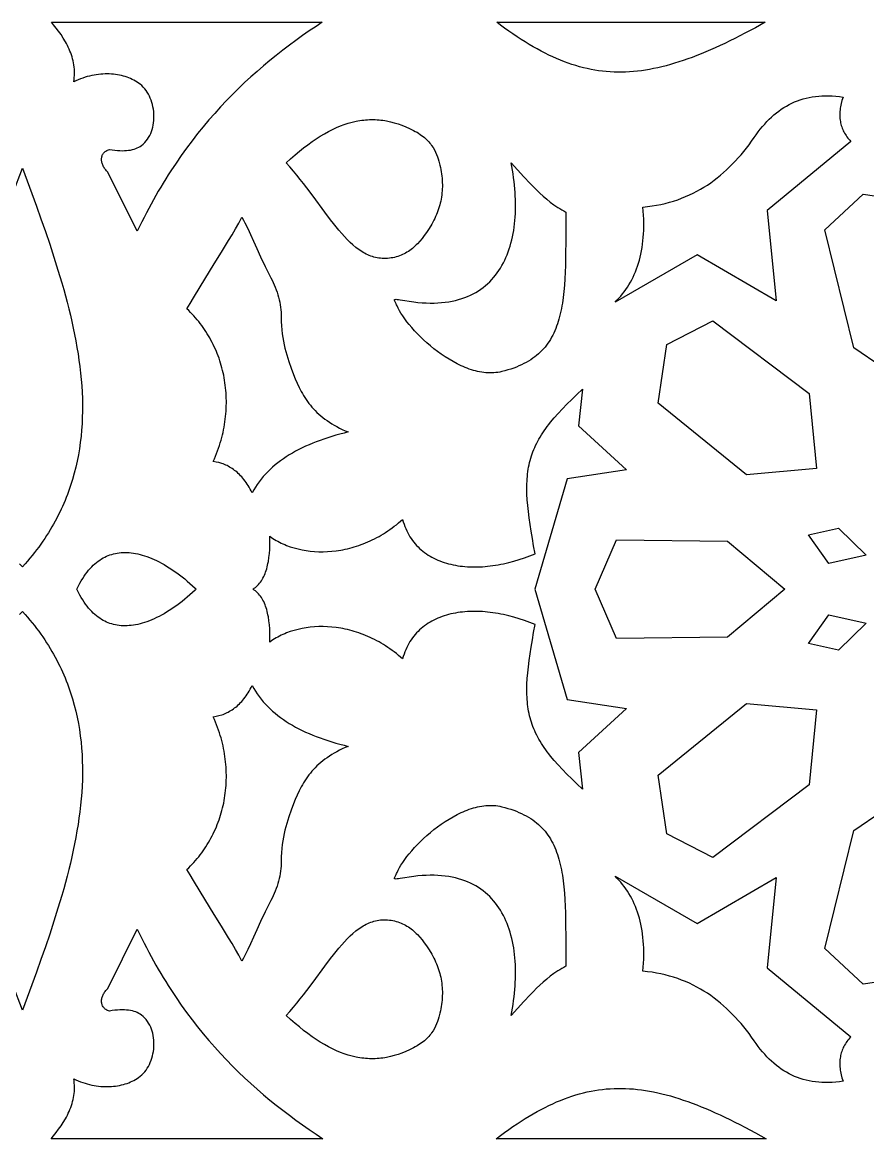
# Model space of a CAD drawing. Extents: x -575 to 575, y -425 to 425.
# Drawn here: x -272.3 to -211.7, y 285 to 365 of the extents above; entities that cross this region are included whole.
import ezdxf

# ---------------------------------------------------------------- set-up
doc = ezdxf.new("R2010")
doc.units = 0
doc.layers.add('LAYER_1', color=18, linetype='CONTINUOUS')

msp = doc.modelspace()

# ---------------------------------------------------------------- linework, layer by layer
at = {"layer": 'LAYER_1'}
for points in [[(-251.231, 364.711), (-251.715, 364.383), (-252.195, 364.048), (-252.672, 363.706), (-253.145, 363.357), (-253.615, 363), (-254.081, 362.635), (-254.542, 362.262), (-255, 361.88), (-255.453, 361.489), (-255.902, 361.089), (-256.346, 360.68), (-256.785, 360.261), (-257.22, 359.831), (-257.649, 359.392), (-258.073, 358.941), (-258.492, 358.48), (-258.905, 358.007), (-259.313, 357.523), (-259.714, 357.026), (-260.11, 356.518), (-260.5, 355.997), (-260.884, 355.463), (-261.261, 354.917), (-261.632, 354.356), (-261.815, 354.071), (-261.996, 353.783), (-262.175, 353.49), (-262.353, 353.195), (-262.529, 352.895), (-262.703, 352.593), (-262.876, 352.286), (-263.046, 351.976), (-263.215, 351.662), (-263.382, 351.344), (-263.548, 351.023), (-263.711, 350.697), (-263.872, 350.368), (-264.032, 350.035), (-266.142, 354.268), (-266.196, 354.319), (-266.246, 354.373), (-266.294, 354.428), (-266.338, 354.484), (-266.378, 354.541), (-266.416, 354.6), (-266.45, 354.659), (-266.481, 354.719), (-266.508, 354.78), (-266.531, 354.84), (-266.551, 354.901), (-266.567, 354.962), (-266.58, 355.023), (-266.589, 355.083), (-266.593, 355.142), (-266.594, 355.201), (-266.591, 355.259), (-266.584, 355.316), (-266.573, 355.371), (-266.558, 355.425), (-266.539, 355.477), (-266.515, 355.528), (-266.487, 355.576), (-266.455, 355.623), (-266.418, 355.667), (-266.377, 355.708), (-266.331, 355.747), (-266.281, 355.782), (-266.226, 355.815), (-266.167, 355.844), (-266.103, 355.87), (-266.034, 355.893), (-265.833, 355.863), (-265.641, 355.839), (-265.457, 355.821), (-265.281, 355.811), (-265.113, 355.806), (-264.953, 355.808), (-264.8, 355.817), (-264.655, 355.832), (-264.517, 355.853), (-264.385, 355.881), (-264.261, 355.915), (-264.143, 355.955), (-264.032, 356.002), (-263.927, 356.055), (-263.827, 356.115), (-263.734, 356.18), (-263.613, 356.28), (-263.501, 356.389), (-263.398, 356.505), (-263.305, 356.628), (-263.22, 356.758), (-263.144, 356.894), (-263.076, 357.035), (-263.017, 357.181), (-262.967, 357.332), (-262.925, 357.486), (-262.891, 357.643), (-262.866, 357.803), (-262.849, 357.964), (-262.84, 358.128), (-262.838, 358.292), (-262.845, 358.456), (-262.859, 358.62), (-262.881, 358.783), (-262.911, 358.945), (-262.948, 359.104), (-262.993, 359.261), (-263.044, 359.415), (-263.104, 359.565), (-263.17, 359.711), (-263.243, 359.852), (-263.323, 359.987), (-263.41, 360.117), (-263.504, 360.239), (-263.604, 360.355), (-263.711, 360.463), (-263.824, 360.562), (-263.944, 360.653), (-264.051, 360.724), (-264.161, 360.791), (-264.276, 360.855), (-264.394, 360.915), (-264.515, 360.97), (-264.64, 361.022), (-264.768, 361.069), (-264.899, 361.113), (-265.032, 361.152), (-265.169, 361.186), (-265.308, 361.217), (-265.45, 361.243), (-265.594, 361.264), (-265.74, 361.281), (-265.889, 361.294), (-266.039, 361.302), (-266.191, 361.305), (-266.345, 361.303), (-266.5, 361.296), (-266.657, 361.285), (-266.814, 361.268), (-266.973, 361.247), (-267.133, 361.22), (-267.294, 361.189), (-267.455, 361.152), (-267.616, 361.11), (-267.779, 361.062), (-267.941, 361.009), (-268.103, 360.951), (-268.266, 360.887), (-268.428, 360.818), (-268.59, 360.743), (-268.564, 360.896), (-268.546, 361.048), (-268.534, 361.199), (-268.53, 361.35), (-268.531, 361.5), (-268.539, 361.649), (-268.553, 361.797), (-268.573, 361.945), (-268.598, 362.091), (-268.629, 362.236), (-268.665, 362.38), (-268.706, 362.522), (-268.751, 362.664), (-268.801, 362.804), (-268.855, 362.943), (-268.913, 363.08), (-268.976, 363.216), (-269.041, 363.35), (-269.11, 363.482), (-269.182, 363.613), (-269.335, 363.87), (-269.498, 364.119), (-269.668, 364.36), (-269.845, 364.593), (-270.027, 364.817), (-270.183, 365), (-250.793, 365)], [(-219.773, 364.609), (-220.521, 364.212), (-220.887, 364.023), (-221.248, 363.841), (-221.604, 363.664), (-221.956, 363.495), (-222.303, 363.332), (-222.646, 363.175), (-222.984, 363.025), (-223.319, 362.882), (-223.649, 362.745), (-223.975, 362.615), (-224.298, 362.492), (-224.617, 362.375), (-224.932, 362.265), (-225.245, 362.161), (-225.553, 362.065), (-225.859, 361.975), (-226.162, 361.892), (-226.462, 361.815), (-226.76, 361.746), (-227.055, 361.683), (-227.347, 361.627), (-227.638, 361.579), (-227.926, 361.537), (-228.212, 361.501), (-228.496, 361.473), (-228.779, 361.452), (-229.06, 361.438), (-229.339, 361.431), (-229.618, 361.431), (-229.895, 361.438), (-230.171, 361.452), (-230.446, 361.473), (-230.72, 361.501), (-230.994, 361.536), (-231.267, 361.579), (-231.54, 361.629), (-231.813, 361.685), (-232.085, 361.75), (-232.358, 361.821), (-232.631, 361.9), (-232.904, 361.986), (-233.178, 362.079), (-233.452, 362.179), (-233.727, 362.287), (-234.002, 362.403), (-234.279, 362.525), (-234.557, 362.656), (-234.836, 362.793), (-235.117, 362.938), (-235.399, 363.091), (-235.683, 363.251), (-235.968, 363.418), (-236.256, 363.593), (-236.545, 363.776), (-236.837, 363.966), (-237.131, 364.164), (-237.428, 364.37), (-237.727, 364.583), (-238.029, 364.804), (-238.292, 365), (-219.062, 365)], [(-214.519, 359.74), (-214.27, 359.728), (-214.017, 359.708), (-213.758, 359.679), (-213.495, 359.64), (-213.57, 359.406), (-213.63, 359.177), (-213.655, 359.064), (-213.676, 358.952), (-213.693, 358.842), (-213.706, 358.733), (-213.716, 358.624), (-213.723, 358.518), (-213.725, 358.412), (-213.724, 358.307), (-213.72, 358.204), (-213.712, 358.102), (-213.7, 358.001), (-213.684, 357.901), (-213.665, 357.802), (-213.642, 357.705), (-213.616, 357.609), (-213.586, 357.514), (-213.552, 357.42), (-213.514, 357.327), (-213.473, 357.236), (-213.429, 357.145), (-213.38, 357.056), (-213.328, 356.968), (-213.273, 356.882), (-213.213, 356.796), (-213.15, 356.712), (-213.084, 356.629), (-213.014, 356.547), (-212.94, 356.466), (-218.938, 351.528), (-218.271, 345.061), (-223.936, 348.353), (-229.822, 344.944), (-229.682, 345.088), (-229.546, 345.235), (-229.415, 345.387), (-229.288, 345.543), (-229.166, 345.703), (-229.048, 345.866), (-228.935, 346.035), (-228.827, 346.207), (-228.724, 346.384), (-228.625, 346.565), (-228.532, 346.75), (-228.443, 346.94), (-228.36, 347.134), (-228.282, 347.333), (-228.209, 347.537), (-228.141, 347.745), (-228.078, 347.959), (-228.021, 348.176), (-227.97, 348.399), (-227.924, 348.627), (-227.883, 348.86), (-227.848, 349.097), (-227.819, 349.34), (-227.796, 349.588), (-227.778, 349.841), (-227.766, 350.099), (-227.76, 350.363), (-227.761, 350.632), (-227.767, 350.907), (-227.78, 351.187), (-227.798, 351.472), (-227.823, 351.763), (-227.49, 351.799), (-227.164, 351.843), (-226.844, 351.897), (-226.53, 351.959), (-226.222, 352.031), (-225.92, 352.11), (-225.624, 352.198), (-225.334, 352.295), (-225.05, 352.399), (-224.771, 352.512), (-224.497, 352.632), (-224.229, 352.76), (-223.967, 352.896), (-223.71, 353.039), (-223.457, 353.189), (-223.21, 353.347), (-222.968, 353.512), (-222.731, 353.684), (-222.498, 353.862), (-222.27, 354.047), (-222.047, 354.239), (-221.828, 354.437), (-221.614, 354.642), (-221.403, 354.852), (-221.197, 355.069), (-220.996, 355.291), (-220.798, 355.519), (-220.604, 355.753), (-220.414, 355.992), (-220.227, 356.236), (-220.045, 356.486), (-219.866, 356.741), (-219.718, 356.949), (-219.568, 357.151), (-219.416, 357.345), (-219.261, 357.533), (-219.103, 357.713), (-218.942, 357.887), (-218.778, 358.053), (-218.611, 358.211), (-218.441, 358.363), (-218.268, 358.507), (-218.092, 358.643), (-217.912, 358.772), (-217.729, 358.893), (-217.543, 359.006), (-217.353, 359.112), (-217.159, 359.209), (-216.961, 359.299), (-216.76, 359.381), (-216.555, 359.454), (-216.345, 359.52), (-216.132, 359.577), (-215.915, 359.626), (-215.693, 359.666), (-215.467, 359.698), (-215.237, 359.721), (-215.002, 359.736), (-214.763, 359.742)], [(-247.134, 358.035), (-246.997, 358.031), (-246.86, 358.024), (-246.724, 358.014), (-246.587, 358), (-246.45, 357.983), (-246.314, 357.963), (-246.177, 357.939), (-245.904, 357.881), (-245.63, 357.811), (-245.356, 357.727), (-245.082, 357.629), (-244.806, 357.519), (-244.53, 357.396), (-244.252, 357.259), (-244.123, 357.191), (-244.001, 357.12), (-243.885, 357.049), (-243.775, 356.975), (-243.67, 356.901), (-243.571, 356.825), (-243.478, 356.748), (-243.39, 356.67), (-243.307, 356.591), (-243.229, 356.512), (-243.155, 356.431), (-243.086, 356.351), (-243.022, 356.269), (-242.961, 356.187), (-242.852, 356.023), (-242.757, 355.858), (-242.674, 355.694), (-242.603, 355.532), (-242.542, 355.371), (-242.49, 355.214), (-242.444, 355.06), (-242.368, 354.768), (-242.331, 354.609), (-242.298, 354.45), (-242.269, 354.293), (-242.245, 354.136), (-242.225, 353.981), (-242.209, 353.827), (-242.198, 353.674), (-242.19, 353.522), (-242.187, 353.371), (-242.188, 353.221), (-242.193, 353.072), (-242.202, 352.924), (-242.216, 352.777), (-242.233, 352.631), (-242.254, 352.486), (-242.279, 352.342), (-242.308, 352.199), (-242.34, 352.057), (-242.377, 351.916), (-242.417, 351.775), (-242.461, 351.636), (-242.509, 351.497), (-242.56, 351.36), (-242.615, 351.223), (-242.674, 351.087), (-242.736, 350.952), (-242.801, 350.818), (-242.871, 350.685), (-242.943, 350.552), (-243.019, 350.42), (-243.182, 350.159), (-243.331, 349.936), (-243.485, 349.722), (-243.643, 349.517), (-243.806, 349.322), (-243.975, 349.139), (-244.062, 349.051), (-244.15, 348.967), (-244.241, 348.885), (-244.333, 348.807), (-244.426, 348.733), (-244.522, 348.662), (-244.62, 348.594), (-244.72, 348.53), (-244.822, 348.47), (-244.927, 348.414), (-245.033, 348.362), (-245.142, 348.314), (-245.254, 348.27), (-245.368, 348.231), (-245.485, 348.195), (-245.604, 348.165), (-245.726, 348.139), (-245.851, 348.118), (-245.979, 348.101), (-246.11, 348.09), (-246.243, 348.083), (-246.38, 348.082), (-246.502, 348.086), (-246.622, 348.095), (-246.741, 348.109), (-246.858, 348.128), (-246.974, 348.153), (-247.089, 348.182), (-247.202, 348.216), (-247.315, 348.255), (-247.426, 348.298), (-247.536, 348.346), (-247.645, 348.398), (-247.753, 348.455), (-247.86, 348.516), (-247.966, 348.581), (-248.072, 348.65), (-248.177, 348.723), (-248.281, 348.8), (-248.384, 348.88), (-248.589, 349.052), (-248.792, 349.238), (-248.994, 349.437), (-249.194, 349.648), (-249.394, 349.87), (-249.594, 350.103), (-249.794, 350.346), (-249.994, 350.598), (-250.196, 350.858), (-250.604, 351.4), (-251.451, 352.55), (-251.898, 353.146), (-252.128, 353.446), (-252.364, 353.746), (-252.606, 354.046), (-252.853, 354.345), (-253.108, 354.643), (-253.369, 354.937), (-253.052, 355.226), (-252.739, 355.5), (-252.43, 355.759), (-252.123, 356.005), (-251.82, 356.236), (-251.52, 356.453), (-251.222, 356.656), (-250.928, 356.844), (-250.636, 357.019), (-250.346, 357.18), (-250.058, 357.326), (-249.773, 357.459), (-249.489, 357.578), (-249.208, 357.683), (-248.927, 357.775), (-248.649, 357.852), (-248.371, 357.916), (-248.233, 357.943), (-248.095, 357.966), (-247.957, 357.986), (-247.819, 358.003), (-247.682, 358.016), (-247.545, 358.026), (-247.407, 358.032), (-247.27, 358.035)], [(-236.8, 354.438), (-236.346, 353.943), (-235.894, 353.458), (-235.666, 353.221), (-235.435, 352.99), (-235.2, 352.764), (-234.959, 352.544), (-234.713, 352.332), (-234.459, 352.128), (-234.197, 351.932), (-234.062, 351.838), (-233.925, 351.746), (-233.785, 351.657), (-233.642, 351.57), (-233.497, 351.486), (-233.348, 351.405), (-233.354, 349.13), (-233.358, 348.598), (-233.366, 348.082), (-233.378, 347.58), (-233.395, 347.094), (-233.419, 346.622), (-233.449, 346.166), (-233.488, 345.725), (-233.535, 345.299), (-233.593, 344.888), (-233.626, 344.688), (-233.662, 344.492), (-233.701, 344.3), (-233.743, 344.111), (-233.788, 343.927), (-233.837, 343.746), (-233.889, 343.569), (-233.945, 343.396), (-234.005, 343.226), (-234.068, 343.061), (-234.136, 342.899), (-234.208, 342.741), (-234.284, 342.587), (-234.364, 342.436), (-234.449, 342.29), (-234.538, 342.147), (-234.632, 342.008), (-234.732, 341.873), (-234.836, 341.742), (-234.945, 341.615), (-235.059, 341.491), (-235.179, 341.371), (-235.304, 341.256), (-235.435, 341.144), (-235.572, 341.035), (-235.714, 340.931), (-235.863, 340.831), (-236.017, 340.734), (-236.178, 340.641), (-236.345, 340.552), (-236.519, 340.467), (-236.699, 340.386), (-236.886, 340.309), (-237.08, 340.235), (-237.28, 340.166), (-237.488, 340.1), (-237.703, 340.038), (-237.926, 339.98), (-238.066, 339.949), (-238.208, 339.924), (-238.351, 339.905), (-238.494, 339.892), (-238.639, 339.886), (-238.784, 339.885), (-238.93, 339.89), (-239.076, 339.9), (-239.223, 339.916), (-239.371, 339.937), (-239.518, 339.963), (-239.666, 339.994), (-239.814, 340.03), (-239.962, 340.07), (-240.11, 340.115), (-240.258, 340.164), (-240.405, 340.218), (-240.552, 340.275), (-240.699, 340.336), (-240.845, 340.401), (-240.991, 340.47), (-241.136, 340.542), (-241.424, 340.696), (-241.708, 340.862), (-241.987, 341.038), (-242.261, 341.224), (-242.529, 341.418), (-242.791, 341.62), (-243.045, 341.827), (-243.291, 342.039), (-243.528, 342.255), (-243.756, 342.473), (-243.973, 342.692), (-244.18, 342.911), (-244.375, 343.129), (-244.558, 343.345), (-244.727, 343.556), (-244.883, 343.763), (-245.024, 343.964), (-245.15, 344.158), (-245.26, 344.343), (-245.353, 344.519), (-245.429, 344.683), (-245.467, 344.768), (-245.505, 344.844), (-245.573, 344.97), (-245.598, 345.021), (-245.615, 345.063), (-245.622, 345.098), (-245.62, 345.112), (-245.616, 345.124), (-245.608, 345.135), (-245.596, 345.143), (-245.559, 345.155), (-245.504, 345.159), (-245.428, 345.155), (-245.33, 345.145), (-245.207, 345.127), (-244.88, 345.072), (-244.556, 345.019), (-244.241, 344.975), (-243.932, 344.94), (-243.631, 344.915), (-243.338, 344.899), (-243.052, 344.892), (-242.773, 344.894), (-242.501, 344.904), (-242.237, 344.924), (-241.98, 344.951), (-241.73, 344.987), (-241.487, 345.031), (-241.251, 345.083), (-241.022, 345.142), (-240.799, 345.21), (-240.584, 345.285), (-240.376, 345.367), (-240.174, 345.457), (-239.979, 345.554), (-239.79, 345.658), (-239.608, 345.768), (-239.433, 345.885), (-239.264, 346.009), (-239.102, 346.14), (-238.946, 346.276), (-238.796, 346.419), (-238.652, 346.567), (-238.515, 346.722), (-238.384, 346.882), (-238.259, 347.047), (-238.14, 347.218), (-238.027, 347.394), (-237.92, 347.576), (-237.819, 347.762), (-237.724, 347.953), (-237.634, 348.149), (-237.55, 348.349), (-237.472, 348.554), (-237.4, 348.763), (-237.333, 348.976), (-237.272, 349.192), (-237.216, 349.413), (-237.165, 349.638), (-237.12, 349.865), (-237.08, 350.097), (-237.046, 350.331), (-237.017, 350.569), (-236.993, 350.809), (-236.973, 351.052), (-236.959, 351.298), (-236.95, 351.547), (-236.946, 351.797), (-236.947, 352.05), (-236.953, 352.305), (-236.963, 352.562), (-236.979, 352.821), (-236.998, 353.081), (-237.023, 353.343), (-237.052, 353.606), (-237.086, 353.871), (-237.124, 354.136), (-237.166, 354.403), (-237.213, 354.67), (-237.264, 354.937)], [(-208.323, 352.146), (-206.26, 343.742), (-208.665, 338.92), (-212.711, 341.686), (-214.805, 350.131), (-212.049, 352.684)], [(-256.432, 350.832), (-256.327, 350.629), (-256.128, 350.22), (-255.931, 349.792), (-255.722, 349.325), (-255.485, 348.802), (-255.206, 348.202), (-254.869, 347.508), (-254.675, 347.119), (-254.461, 346.699), (-254.379, 346.533), (-254.3, 346.365), (-254.226, 346.194), (-254.155, 346.021), (-254.09, 345.846), (-254.029, 345.669), (-253.973, 345.491), (-253.922, 345.312), (-253.876, 345.132), (-253.837, 344.952), (-253.802, 344.773), (-253.774, 344.594), (-253.752, 344.415), (-253.736, 344.238), (-253.727, 344.062), (-253.725, 343.888), (-253.721, 343.572), (-253.709, 343.269), (-253.687, 342.977), (-253.657, 342.696), (-253.619, 342.425), (-253.573, 342.162), (-253.521, 341.906), (-253.463, 341.657), (-253.399, 341.413), (-253.33, 341.174), (-253.256, 340.937), (-253.179, 340.703), (-253.014, 340.238), (-252.841, 339.77), (-252.719, 339.456), (-252.589, 339.148), (-252.448, 338.846), (-252.373, 338.697), (-252.295, 338.55), (-252.213, 338.405), (-252.128, 338.262), (-252.039, 338.12), (-251.946, 337.98), (-251.849, 337.842), (-251.747, 337.707), (-251.641, 337.573), (-251.53, 337.441), (-251.414, 337.311), (-251.292, 337.184), (-251.165, 337.058), (-251.033, 336.936), (-250.894, 336.815), (-250.75, 336.697), (-250.599, 336.581), (-250.442, 336.467), (-250.278, 336.357), (-250.107, 336.248), (-249.929, 336.143), (-249.744, 336.04), (-249.552, 335.94), (-249.351, 335.842), (-249.143, 335.748), (-248.927, 335.656), (-249.23, 335.581), (-249.529, 335.502), (-249.823, 335.42), (-250.111, 335.334), (-250.395, 335.245), (-250.673, 335.152), (-250.946, 335.055), (-251.213, 334.955), (-251.475, 334.851), (-251.731, 334.743), (-251.981, 334.632), (-252.226, 334.516), (-252.465, 334.396), (-252.698, 334.273), (-252.926, 334.145), (-253.147, 334.013), (-253.362, 333.877), (-253.571, 333.737), (-253.774, 333.593), (-253.97, 333.444), (-254.161, 333.291), (-254.344, 333.133), (-254.522, 332.971), (-254.692, 332.805), (-254.856, 332.634), (-255.014, 332.459), (-255.164, 332.278), (-255.308, 332.093), (-255.445, 331.904), (-255.574, 331.709), (-255.697, 331.51), (-255.813, 331.306), (-255.881, 331.439), (-255.952, 331.568), (-256.023, 331.692), (-256.096, 331.812), (-256.17, 331.927), (-256.245, 332.037), (-256.321, 332.143), (-256.399, 332.244), (-256.478, 332.341), (-256.558, 332.434), (-256.64, 332.523), (-256.722, 332.608), (-256.806, 332.688), (-256.891, 332.765), (-256.977, 332.838), (-257.064, 332.907), (-257.152, 332.972), (-257.241, 333.033), (-257.332, 333.091), (-257.423, 333.145), (-257.515, 333.196), (-257.608, 333.243), (-257.702, 333.287), (-257.797, 333.327), (-257.893, 333.364), (-257.99, 333.398), (-258.187, 333.457), (-258.386, 333.504), (-258.59, 333.54), (-258.507, 333.729), (-258.428, 333.918), (-258.353, 334.107), (-258.282, 334.297), (-258.215, 334.487), (-258.152, 334.677), (-258.093, 334.868), (-258.037, 335.058), (-257.986, 335.248), (-257.938, 335.439), (-257.894, 335.629), (-257.854, 335.82), (-257.818, 336.01), (-257.785, 336.2), (-257.756, 336.39), (-257.731, 336.579), (-257.709, 336.769), (-257.691, 336.958), (-257.677, 337.146), (-257.666, 337.334), (-257.659, 337.522), (-257.656, 337.709), (-257.656, 337.895), (-257.659, 338.081), (-257.667, 338.266), (-257.677, 338.45), (-257.691, 338.634), (-257.709, 338.817), (-257.73, 338.999), (-257.754, 339.18), (-257.782, 339.36), (-257.813, 339.539), (-257.848, 339.717), (-257.886, 339.894), (-257.927, 340.07), (-257.972, 340.245), (-258.019, 340.418), (-258.071, 340.59), (-258.125, 340.761), (-258.182, 340.931), (-258.243, 341.099), (-258.307, 341.265), (-258.374, 341.431), (-258.444, 341.594), (-258.518, 341.756), (-258.594, 341.917), (-258.674, 342.075), (-258.756, 342.232), (-258.842, 342.388), (-258.93, 342.541), (-259.022, 342.693), (-259.117, 342.842), (-259.214, 342.99), (-259.315, 343.136), (-259.418, 343.28), (-259.525, 343.421), (-259.634, 343.561), (-259.746, 343.698), (-259.861, 343.833), (-259.979, 343.966), (-260.099, 344.096), (-260.223, 344.225), (-260.349, 344.35), (-260.478, 344.474), (-260.253, 344.863), (-260.021, 345.257), (-259.536, 346.059), (-258.519, 347.701), (-258.005, 348.534), (-257.498, 349.37), (-257.25, 349.789), (-257.008, 350.206), (-256.772, 350.623), (-256.543, 351.038)], [(-215.91, 338.405), (-215.386, 333.05), (-220.395, 332.593), (-226.731, 337.728), (-226.114, 341.927), (-222.817, 343.627)], [(-232.441, 336.09), (-228.997, 332.952), (-233.245, 332.289), (-235.556, 324.396), (-233.245, 316.502), (-228.997, 315.84), (-232.441, 312.701), (-232.155, 310.079), (-232.549, 310.447), (-232.92, 310.803), (-233.267, 311.147), (-233.592, 311.482), (-233.895, 311.807), (-234.175, 312.126), (-234.435, 312.437), (-234.557, 312.591), (-234.674, 312.744), (-234.785, 312.896), (-234.892, 313.047), (-234.994, 313.198), (-235.091, 313.348), (-235.183, 313.498), (-235.271, 313.647), (-235.354, 313.797), (-235.432, 313.946), (-235.506, 314.096), (-235.575, 314.247), (-235.64, 314.398), (-235.701, 314.55), (-235.757, 314.703), (-235.81, 314.857), (-235.858, 315.012), (-235.902, 315.168), (-235.942, 315.327), (-235.978, 315.486), (-236.01, 315.648), (-236.038, 315.812), (-236.063, 315.978), (-236.084, 316.146), (-236.101, 316.317), (-236.115, 316.49), (-236.125, 316.667), (-236.132, 316.846), (-236.135, 317.028), (-236.135, 317.214), (-236.126, 317.596), (-236.104, 317.993), (-236.071, 318.406), (-236.026, 318.836), (-235.97, 319.286), (-235.904, 319.755), (-235.828, 320.246), (-235.743, 320.759), (-235.65, 321.296), (-235.547, 321.858), (-235.922, 322.011), (-236.299, 322.15), (-236.677, 322.277), (-237.057, 322.391), (-237.436, 322.491), (-237.626, 322.536), (-237.816, 322.578), (-238.005, 322.616), (-238.194, 322.651), (-238.382, 322.682), (-238.57, 322.709), (-238.757, 322.734), (-238.943, 322.754), (-239.128, 322.771), (-239.313, 322.784), (-239.496, 322.794), (-239.678, 322.8), (-239.859, 322.803), (-240.039, 322.801), (-240.217, 322.796), (-240.393, 322.787), (-240.568, 322.774), (-240.741, 322.758), (-240.913, 322.737), (-241.082, 322.713), (-241.25, 322.685), (-241.415, 322.653), (-241.578, 322.617), (-241.739, 322.577), (-241.897, 322.533), (-242.053, 322.485), (-242.207, 322.432), (-242.358, 322.376), (-242.506, 322.316), (-242.651, 322.251), (-242.793, 322.183), (-242.932, 322.11), (-243.068, 322.033), (-243.201, 321.952), (-243.33, 321.866), (-243.456, 321.776), (-243.579, 321.682), (-243.697, 321.584), (-243.813, 321.481), (-243.924, 321.374), (-244.032, 321.262), (-244.135, 321.146), (-244.234, 321.025), (-244.33, 320.9), (-244.421, 320.771), (-244.507, 320.637), (-244.589, 320.498), (-244.667, 320.355), (-244.74, 320.207), (-244.808, 320.054), (-244.872, 319.897), (-244.93, 319.735), (-244.984, 319.568), (-245.032, 319.397), (-245.18, 319.528), (-245.33, 319.654), (-245.481, 319.776), (-245.633, 319.895), (-245.787, 320.009), (-245.941, 320.12), (-246.096, 320.226), (-246.252, 320.329), (-246.409, 320.427), (-246.566, 320.522), (-246.724, 320.613), (-246.883, 320.701), (-247.043, 320.784), (-247.203, 320.864), (-247.363, 320.94), (-247.524, 321.012), (-247.685, 321.081), (-247.847, 321.146), (-248.009, 321.207), (-248.17, 321.265), (-248.332, 321.319), (-248.494, 321.369), (-248.656, 321.416), (-248.818, 321.46), (-248.98, 321.5), (-249.142, 321.537), (-249.303, 321.57), (-249.464, 321.6), (-249.785, 321.649), (-250.104, 321.685), (-250.42, 321.708), (-250.733, 321.718), (-251.043, 321.715), (-251.349, 321.7), (-251.651, 321.672), (-251.948, 321.632), (-252.239, 321.58), (-252.525, 321.517), (-252.804, 321.442), (-253.077, 321.355), (-253.342, 321.258), (-253.472, 321.205), (-253.6, 321.149), (-253.726, 321.091), (-253.849, 321.03), (-253.971, 320.966), (-254.09, 320.9), (-254.207, 320.831), (-254.321, 320.76), (-254.434, 320.686), (-254.543, 320.61), (-254.537, 320.931), (-254.54, 321.245), (-254.552, 321.551), (-254.574, 321.848), (-254.606, 322.136), (-254.649, 322.412), (-254.674, 322.546), (-254.703, 322.677), (-254.734, 322.805), (-254.768, 322.93), (-254.805, 323.051), (-254.845, 323.169), (-254.887, 323.283), (-254.933, 323.393), (-254.982, 323.5), (-255.035, 323.603), (-255.09, 323.701), (-255.149, 323.796), (-255.211, 323.886), (-255.276, 323.972), (-255.345, 324.053), (-255.417, 324.13), (-255.492, 324.202), (-255.571, 324.269), (-255.654, 324.331), (-255.74, 324.388), (-255.764, 324.388), (-255.752, 324.396), (-255.764, 324.403), (-255.74, 324.403), (-255.654, 324.46), (-255.571, 324.522), (-255.492, 324.59), (-255.417, 324.662), (-255.345, 324.738), (-255.276, 324.82), (-255.211, 324.905), (-255.149, 324.996), (-255.09, 325.09), (-255.035, 325.189), (-254.982, 325.291), (-254.933, 325.398), (-254.887, 325.509), (-254.845, 325.623), (-254.805, 325.74), (-254.768, 325.862), (-254.734, 325.986), (-254.703, 326.114), (-254.674, 326.245), (-254.649, 326.379), (-254.606, 326.656), (-254.574, 326.943), (-254.552, 327.24), (-254.54, 327.547), (-254.537, 327.861), (-254.543, 328.182), (-254.434, 328.106), (-254.321, 328.032), (-254.207, 327.96), (-254.09, 327.891), (-253.971, 327.825), (-253.849, 327.761), (-253.726, 327.7), (-253.6, 327.642), (-253.472, 327.587), (-253.342, 327.534), (-253.077, 327.436), (-252.804, 327.35), (-252.525, 327.275), (-252.239, 327.211), (-251.948, 327.159), (-251.651, 327.119), (-251.349, 327.092), (-251.043, 327.076), (-250.733, 327.074), (-250.42, 327.084), (-250.104, 327.107), (-249.785, 327.143), (-249.464, 327.192), (-249.303, 327.222), (-249.142, 327.255), (-248.98, 327.291), (-248.818, 327.331), (-248.656, 327.375), (-248.494, 327.422), (-248.332, 327.473), (-248.17, 327.527), (-248.009, 327.584), (-247.847, 327.646), (-247.685, 327.711), (-247.524, 327.779), (-247.363, 327.852), (-247.203, 327.928), (-247.043, 328.007), (-246.883, 328.091), (-246.724, 328.178), (-246.566, 328.269), (-246.409, 328.364), (-246.252, 328.463), (-246.096, 328.565), (-245.941, 328.672), (-245.787, 328.782), (-245.633, 328.897), (-245.481, 329.015), (-245.33, 329.137), (-245.18, 329.264), (-245.032, 329.394), (-244.984, 329.223), (-244.93, 329.056), (-244.872, 328.894), (-244.808, 328.737), (-244.74, 328.585), (-244.667, 328.437), (-244.589, 328.294), (-244.507, 328.155), (-244.421, 328.021), (-244.33, 327.891), (-244.234, 327.766), (-244.135, 327.646), (-244.032, 327.529), (-243.924, 327.418), (-243.813, 327.311), (-243.697, 327.208), (-243.579, 327.109), (-243.456, 327.015), (-243.33, 326.925), (-243.201, 326.84), (-243.068, 326.759), (-242.932, 326.682), (-242.793, 326.609), (-242.651, 326.54), (-242.506, 326.476), (-242.358, 326.415), (-242.207, 326.359), (-242.053, 326.307), (-241.897, 326.259), (-241.739, 326.215), (-241.578, 326.175), (-241.415, 326.139), (-241.25, 326.106), (-241.082, 326.078), (-240.913, 326.054), (-240.741, 326.034), (-240.568, 326.017), (-240.393, 326.004), (-240.217, 325.995), (-240.039, 325.99), (-239.859, 325.989), (-239.678, 325.991), (-239.496, 325.997), (-239.313, 326.007), (-239.128, 326.02), (-238.943, 326.037), (-238.757, 326.058), (-238.57, 326.082), (-238.382, 326.11), (-238.194, 326.141), (-238.005, 326.176), (-237.816, 326.214), (-237.626, 326.255), (-237.436, 326.3), (-237.057, 326.401), (-236.677, 326.514), (-236.299, 326.641), (-235.922, 326.781), (-235.547, 326.933), (-235.65, 327.495), (-235.743, 328.032), (-235.828, 328.546), (-235.904, 329.036), (-235.97, 329.506), (-236.026, 329.955), (-236.071, 330.386), (-236.104, 330.799), (-236.126, 331.196), (-236.135, 331.577), (-236.135, 331.763), (-236.132, 331.946), (-236.125, 332.125), (-236.115, 332.301), (-236.101, 332.475), (-236.084, 332.645), (-236.063, 332.814), (-236.038, 332.98), (-236.01, 333.143), (-235.978, 333.305), (-235.942, 333.465), (-235.902, 333.623), (-235.858, 333.78), (-235.81, 333.935), (-235.757, 334.089), (-235.701, 334.242), (-235.64, 334.394), (-235.575, 334.545), (-235.506, 334.695), (-235.432, 334.845), (-235.354, 334.995), (-235.271, 335.144), (-235.183, 335.294), (-235.091, 335.444), (-234.994, 335.594), (-234.892, 335.744), (-234.785, 335.895), (-234.674, 336.047), (-234.557, 336.2), (-234.435, 336.354), (-234.175, 336.666), (-233.895, 336.984), (-233.592, 337.31), (-233.267, 337.644), (-232.92, 337.989), (-232.549, 338.344), (-232.155, 338.713)], [(-211.829, 326.838), (-214.509, 326.23), (-215.975, 328.286), (-213.814, 328.761)], [(-221.757, 327.823), (-217.667, 324.396), (-221.757, 320.968), (-229.714, 320.864), (-231.254, 324.396), (-229.714, 327.927)], [(-264.767, 327.019), (-264.618, 327.01), (-264.467, 326.996), (-264.314, 326.975), (-264.158, 326.949), (-263.999, 326.917), (-263.838, 326.878), (-263.675, 326.834), (-263.509, 326.783), (-263.342, 326.726), (-263.172, 326.663), (-263, 326.594), (-262.826, 326.519), (-262.651, 326.437), (-262.474, 326.349), (-262.295, 326.254), (-262.115, 326.154), (-261.934, 326.047), (-261.751, 325.933), (-261.568, 325.814), (-261.384, 325.688), (-261.199, 325.556), (-261.013, 325.418), (-260.826, 325.274), (-260.639, 325.124), (-260.452, 324.967), (-260.265, 324.805), (-260.077, 324.636), (-259.889, 324.462), (-259.82, 324.396), (-259.889, 324.329), (-260.077, 324.155), (-260.265, 323.987), (-260.452, 323.824), (-260.639, 323.668), (-260.826, 323.517), (-261.013, 323.373), (-261.199, 323.235), (-261.384, 323.103), (-261.568, 322.978), (-261.751, 322.858), (-261.934, 322.745), (-262.115, 322.638), (-262.295, 322.537), (-262.474, 322.443), (-262.651, 322.355), (-262.826, 322.273), (-263, 322.197), (-263.172, 322.128), (-263.342, 322.065), (-263.509, 322.008), (-263.675, 321.958), (-263.838, 321.913), (-263.999, 321.875), (-264.158, 321.842), (-264.314, 321.816), (-264.467, 321.796), (-264.618, 321.781), (-264.767, 321.772), (-264.912, 321.769), (-265.055, 321.771), (-265.196, 321.779), (-265.334, 321.793), (-265.47, 321.812), (-265.603, 321.836), (-265.734, 321.866), (-265.863, 321.901), (-265.991, 321.942), (-266.116, 321.988), (-266.24, 322.04), (-266.362, 322.098), (-266.483, 322.162), (-266.603, 322.232), (-266.721, 322.308), (-266.838, 322.391), (-266.954, 322.481), (-267.069, 322.578), (-267.183, 322.682), (-267.296, 322.793), (-267.407, 322.912), (-267.518, 323.039), (-267.626, 323.174), (-267.733, 323.317), (-267.839, 323.468), (-267.942, 323.628), (-268.044, 323.796), (-268.144, 323.974), (-268.241, 324.16), (-268.335, 324.355), (-268.354, 324.396), (-268.335, 324.436), (-268.241, 324.632), (-268.144, 324.818), (-268.044, 324.995), (-267.942, 325.164), (-267.839, 325.323), (-267.733, 325.475), (-267.626, 325.618), (-267.518, 325.753), (-267.407, 325.88), (-267.296, 325.999), (-267.183, 326.11), (-267.069, 326.214), (-266.954, 326.31), (-266.838, 326.4), (-266.721, 326.483), (-266.603, 326.559), (-266.483, 326.629), (-266.362, 326.693), (-266.24, 326.751), (-266.116, 326.803), (-265.991, 326.85), (-265.863, 326.89), (-265.734, 326.926), (-265.603, 326.955), (-265.47, 326.98), (-265.334, 326.999), (-265.196, 327.012), (-265.055, 327.02), (-264.912, 327.023)], [(-211.829, 321.953), (-213.814, 320.031), (-215.975, 320.505), (-214.509, 322.561)], [(-255.697, 317.281), (-255.574, 317.082), (-255.445, 316.888), (-255.308, 316.698), (-255.164, 316.513), (-255.014, 316.333), (-254.856, 316.157), (-254.692, 315.986), (-254.522, 315.82), (-254.344, 315.658), (-254.161, 315.501), (-253.97, 315.348), (-253.774, 315.199), (-253.571, 315.054), (-253.362, 314.914), (-253.147, 314.778), (-252.926, 314.647), (-252.698, 314.519), (-252.465, 314.395), (-252.226, 314.276), (-251.981, 314.16), (-251.731, 314.048), (-251.475, 313.94), (-251.213, 313.836), (-250.946, 313.736), (-250.673, 313.639), (-250.395, 313.547), (-250.111, 313.457), (-249.823, 313.372), (-249.529, 313.289), (-249.23, 313.211), (-248.927, 313.135), (-249.143, 313.044), (-249.351, 312.949), (-249.552, 312.852), (-249.744, 312.752), (-249.929, 312.649), (-250.107, 312.543), (-250.278, 312.435), (-250.442, 312.324), (-250.599, 312.211), (-250.75, 312.095), (-250.894, 311.977), (-251.033, 311.856), (-251.165, 311.733), (-251.292, 311.608), (-251.414, 311.48), (-251.53, 311.351), (-251.641, 311.219), (-251.747, 311.085), (-251.849, 310.949), (-251.946, 310.811), (-252.039, 310.671), (-252.128, 310.53), (-252.213, 310.386), (-252.295, 310.241), (-252.373, 310.094), (-252.448, 309.945), (-252.589, 309.643), (-252.719, 309.335), (-252.841, 309.022), (-253.014, 308.553), (-253.179, 308.088), (-253.256, 307.854), (-253.33, 307.618), (-253.399, 307.378), (-253.463, 307.134), (-253.521, 306.885), (-253.573, 306.63), (-253.619, 306.366), (-253.657, 306.095), (-253.687, 305.814), (-253.709, 305.522), (-253.721, 305.219), (-253.725, 304.904), (-253.727, 304.73), (-253.736, 304.554), (-253.752, 304.376), (-253.774, 304.198), (-253.802, 304.019), (-253.837, 303.839), (-253.876, 303.659), (-253.922, 303.48), (-253.973, 303.301), (-254.029, 303.123), (-254.09, 302.946), (-254.155, 302.771), (-254.226, 302.597), (-254.3, 302.426), (-254.379, 302.258), (-254.461, 302.093), (-254.675, 301.673), (-254.869, 301.284), (-255.206, 300.589), (-255.485, 299.99), (-255.722, 299.466), (-255.931, 299), (-256.128, 298.572), (-256.327, 298.162), (-256.432, 297.959), (-256.543, 297.753), (-256.772, 298.169), (-257.008, 298.585), (-257.25, 299.003), (-257.498, 299.421), (-258.005, 300.257), (-258.519, 301.09), (-259.536, 302.733), (-260.021, 303.534), (-260.253, 303.928), (-260.478, 304.318), (-260.349, 304.441), (-260.223, 304.567), (-260.099, 304.695), (-259.979, 304.826), (-259.861, 304.958), (-259.746, 305.094), (-259.634, 305.231), (-259.525, 305.37), (-259.418, 305.512), (-259.315, 305.656), (-259.214, 305.801), (-259.117, 305.949), (-259.022, 306.099), (-258.93, 306.25), (-258.842, 306.404), (-258.756, 306.559), (-258.674, 306.716), (-258.594, 306.875), (-258.518, 307.035), (-258.444, 307.197), (-258.374, 307.361), (-258.307, 307.526), (-258.243, 307.693), (-258.182, 307.861), (-258.125, 308.03), (-258.071, 308.201), (-258.019, 308.373), (-257.972, 308.547), (-257.927, 308.722), (-257.886, 308.897), (-257.848, 309.074), (-257.813, 309.252), (-257.782, 309.432), (-257.754, 309.612), (-257.73, 309.793), (-257.709, 309.975), (-257.691, 310.157), (-257.677, 310.341), (-257.667, 310.525), (-257.659, 310.711), (-257.656, 310.896), (-257.656, 311.083), (-257.659, 311.27), (-257.666, 311.457), (-257.677, 311.645), (-257.691, 311.834), (-257.709, 312.023), (-257.731, 312.212), (-257.756, 312.402), (-257.785, 312.591), (-257.818, 312.782), (-257.854, 312.972), (-257.894, 313.162), (-257.938, 313.353), (-257.986, 313.543), (-258.037, 313.734), (-258.093, 313.924), (-258.152, 314.114), (-258.215, 314.305), (-258.282, 314.495), (-258.353, 314.684), (-258.428, 314.874), (-258.507, 315.063), (-258.59, 315.252), (-258.386, 315.287), (-258.187, 315.334), (-257.99, 315.393), (-257.893, 315.427), (-257.797, 315.464), (-257.702, 315.505), (-257.608, 315.549), (-257.515, 315.596), (-257.423, 315.646), (-257.332, 315.701), (-257.241, 315.758), (-257.152, 315.82), (-257.064, 315.885), (-256.977, 315.954), (-256.891, 316.026), (-256.806, 316.103), (-256.722, 316.184), (-256.64, 316.268), (-256.558, 316.357), (-256.478, 316.45), (-256.399, 316.547), (-256.321, 316.649), (-256.245, 316.755), (-256.17, 316.865), (-256.096, 316.98), (-256.023, 317.099), (-255.952, 317.223), (-255.881, 317.352), (-255.813, 317.486)], [(-215.386, 315.741), (-215.91, 310.387), (-222.817, 305.164), (-226.114, 306.865), (-226.731, 311.064), (-220.395, 316.199)], [(-206.26, 305.049), (-208.323, 296.645), (-212.049, 296.107), (-214.805, 298.66), (-212.711, 307.106), (-208.665, 309.872)], [(-238.639, 308.906), (-238.494, 308.899), (-238.351, 308.887), (-238.208, 308.868), (-238.066, 308.843), (-237.926, 308.811), (-237.703, 308.753), (-237.488, 308.691), (-237.28, 308.626), (-237.08, 308.556), (-236.886, 308.483), (-236.699, 308.405), (-236.519, 308.324), (-236.345, 308.239), (-236.178, 308.15), (-236.017, 308.057), (-235.863, 307.961), (-235.714, 307.86), (-235.572, 307.756), (-235.435, 307.648), (-235.304, 307.536), (-235.179, 307.42), (-235.059, 307.3), (-234.945, 307.177), (-234.836, 307.049), (-234.732, 306.918), (-234.632, 306.783), (-234.538, 306.644), (-234.449, 306.502), (-234.364, 306.355), (-234.284, 306.205), (-234.208, 306.051), (-234.136, 305.893), (-234.068, 305.731), (-234.005, 305.565), (-233.945, 305.396), (-233.889, 305.223), (-233.837, 305.046), (-233.788, 304.865), (-233.743, 304.68), (-233.701, 304.492), (-233.662, 304.3), (-233.626, 304.104), (-233.593, 303.904), (-233.535, 303.493), (-233.488, 303.067), (-233.449, 302.626), (-233.419, 302.169), (-233.395, 301.698), (-233.378, 301.211), (-233.366, 300.71), (-233.358, 300.193), (-233.354, 299.662), (-233.348, 297.386), (-233.497, 297.305), (-233.642, 297.221), (-233.785, 297.135), (-233.925, 297.045), (-234.062, 296.954), (-234.197, 296.859), (-234.459, 296.664), (-234.713, 296.459), (-234.959, 296.247), (-235.2, 296.028), (-235.435, 295.802), (-235.666, 295.57), (-235.894, 295.334), (-236.346, 294.849), (-236.8, 294.354), (-237.264, 293.854), (-237.213, 294.122), (-237.166, 294.389), (-237.124, 294.655), (-237.086, 294.921), (-237.052, 295.185), (-237.023, 295.448), (-236.998, 295.71), (-236.979, 295.97), (-236.963, 296.229), (-236.953, 296.486), (-236.947, 296.741), (-236.946, 296.994), (-236.95, 297.245), (-236.959, 297.493), (-236.973, 297.739), (-236.993, 297.982), (-237.017, 298.223), (-237.046, 298.46), (-237.08, 298.695), (-237.12, 298.926), (-237.165, 299.154), (-237.216, 299.378), (-237.272, 299.599), (-237.333, 299.816), (-237.4, 300.029), (-237.472, 300.238), (-237.55, 300.442), (-237.634, 300.643), (-237.724, 300.838), (-237.819, 301.029), (-237.92, 301.216), (-238.027, 301.397), (-238.14, 301.573), (-238.259, 301.744), (-238.384, 301.91), (-238.515, 302.07), (-238.652, 302.224), (-238.796, 302.373), (-238.946, 302.515), (-239.102, 302.652), (-239.264, 302.782), (-239.433, 302.906), (-239.608, 303.023), (-239.79, 303.134), (-239.979, 303.238), (-240.174, 303.335), (-240.376, 303.424), (-240.584, 303.507), (-240.799, 303.582), (-241.022, 303.649), (-241.251, 303.709), (-241.487, 303.761), (-241.73, 303.805), (-241.98, 303.84), (-242.237, 303.868), (-242.501, 303.887), (-242.773, 303.898), (-243.052, 303.899), (-243.338, 303.892), (-243.631, 303.876), (-243.932, 303.851), (-244.241, 303.817), (-244.556, 303.773), (-244.88, 303.719), (-245.207, 303.664), (-245.33, 303.647), (-245.428, 303.636), (-245.504, 303.633), (-245.559, 303.637), (-245.596, 303.648), (-245.608, 303.657), (-245.616, 303.667), (-245.62, 303.679), (-245.622, 303.694), (-245.615, 303.728), (-245.598, 303.771), (-245.573, 303.821), (-245.505, 303.948), (-245.467, 304.024), (-245.429, 304.108), (-245.353, 304.273), (-245.26, 304.448), (-245.15, 304.634), (-245.024, 304.827), (-244.883, 305.028), (-244.727, 305.235), (-244.558, 305.447), (-244.375, 305.662), (-244.18, 305.88), (-243.973, 306.099), (-243.756, 306.318), (-243.528, 306.536), (-243.291, 306.752), (-243.045, 306.964), (-242.791, 307.172), (-242.529, 307.373), (-242.261, 307.567), (-241.987, 307.753), (-241.708, 307.93), (-241.424, 308.096), (-241.136, 308.249), (-240.991, 308.321), (-240.845, 308.39), (-240.699, 308.455), (-240.552, 308.516), (-240.405, 308.574), (-240.258, 308.627), (-240.11, 308.676), (-239.962, 308.721), (-239.814, 308.762), (-239.666, 308.798), (-239.518, 308.829), (-239.371, 308.855), (-239.223, 308.876), (-239.076, 308.891), (-238.93, 308.902), (-238.784, 308.907)], [(-223.936, 300.438), (-218.271, 303.73), (-218.938, 297.264), (-212.94, 292.326), (-213.014, 292.245), (-213.084, 292.163), (-213.15, 292.08), (-213.213, 291.995), (-213.273, 291.91), (-213.328, 291.823), (-213.38, 291.735), (-213.429, 291.646), (-213.473, 291.556), (-213.514, 291.464), (-213.552, 291.372), (-213.586, 291.278), (-213.616, 291.183), (-213.642, 291.087), (-213.665, 290.989), (-213.684, 290.89), (-213.7, 290.791), (-213.712, 290.69), (-213.72, 290.588), (-213.724, 290.484), (-213.725, 290.38), (-213.723, 290.274), (-213.716, 290.167), (-213.706, 290.059), (-213.693, 289.95), (-213.676, 289.839), (-213.655, 289.727), (-213.63, 289.615), (-213.57, 289.385), (-213.495, 289.151), (-213.758, 289.113), (-214.017, 289.084), (-214.27, 289.063), (-214.519, 289.052), (-214.763, 289.049), (-215.002, 289.055), (-215.237, 289.07), (-215.467, 289.093), (-215.693, 289.125), (-215.915, 289.166), (-216.132, 289.215), (-216.345, 289.272), (-216.555, 289.337), (-216.76, 289.411), (-216.961, 289.492), (-217.159, 289.582), (-217.353, 289.68), (-217.543, 289.785), (-217.729, 289.899), (-217.912, 290.02), (-218.092, 290.148), (-218.268, 290.285), (-218.441, 290.429), (-218.611, 290.58), (-218.778, 290.739), (-218.942, 290.905), (-219.103, 291.078), (-219.261, 291.259), (-219.416, 291.446), (-219.568, 291.641), (-219.718, 291.842), (-219.866, 292.051), (-220.045, 292.305), (-220.227, 292.555), (-220.414, 292.8), (-220.604, 293.039), (-220.798, 293.272), (-220.996, 293.501), (-221.197, 293.723), (-221.403, 293.939), (-221.614, 294.15), (-221.828, 294.354), (-222.047, 294.552), (-222.27, 294.744), (-222.498, 294.929), (-222.731, 295.108), (-222.968, 295.28), (-223.21, 295.444), (-223.457, 295.602), (-223.71, 295.753), (-223.967, 295.896), (-224.229, 296.031), (-224.497, 296.16), (-224.771, 296.28), (-225.05, 296.392), (-225.334, 296.497), (-225.624, 296.593), (-225.92, 296.681), (-226.222, 296.761), (-226.53, 296.832), (-226.844, 296.895), (-227.164, 296.948), (-227.49, 296.993), (-227.823, 297.028), (-227.798, 297.32), (-227.78, 297.605), (-227.767, 297.885), (-227.761, 298.159), (-227.76, 298.428), (-227.766, 298.692), (-227.778, 298.95), (-227.796, 299.204), (-227.819, 299.451), (-227.848, 299.694), (-227.883, 299.932), (-227.924, 300.165), (-227.97, 300.392), (-228.021, 300.615), (-228.078, 300.833), (-228.141, 301.046), (-228.209, 301.254), (-228.282, 301.458), (-228.36, 301.657), (-228.443, 301.852), (-228.532, 302.041), (-228.625, 302.227), (-228.724, 302.408), (-228.827, 302.585), (-228.935, 302.757), (-229.048, 302.925), (-229.166, 303.089), (-229.288, 303.249), (-229.415, 303.404), (-229.546, 303.556), (-229.682, 303.704), (-229.822, 303.848)], [(-246.243, 300.708), (-246.11, 300.702), (-245.979, 300.69), (-245.851, 300.674), (-245.726, 300.653), (-245.604, 300.627), (-245.485, 300.596), (-245.368, 300.561), (-245.254, 300.521), (-245.142, 300.478), (-245.033, 300.429), (-244.927, 300.377), (-244.822, 300.321), (-244.72, 300.261), (-244.62, 300.197), (-244.522, 300.13), (-244.426, 300.059), (-244.333, 299.984), (-244.241, 299.906), (-244.15, 299.825), (-244.062, 299.74), (-243.975, 299.653), (-243.806, 299.469), (-243.643, 299.274), (-243.485, 299.069), (-243.331, 298.855), (-243.182, 298.632), (-243.019, 298.371), (-242.943, 298.239), (-242.871, 298.107), (-242.801, 297.974), (-242.736, 297.839), (-242.674, 297.704), (-242.615, 297.568), (-242.56, 297.432), (-242.509, 297.294), (-242.461, 297.156), (-242.417, 297.016), (-242.377, 296.876), (-242.34, 296.735), (-242.308, 296.593), (-242.279, 296.45), (-242.254, 296.306), (-242.233, 296.161), (-242.216, 296.015), (-242.202, 295.868), (-242.193, 295.72), (-242.188, 295.571), (-242.187, 295.421), (-242.19, 295.27), (-242.198, 295.118), (-242.209, 294.965), (-242.225, 294.81), (-242.245, 294.655), (-242.269, 294.499), (-242.298, 294.341), (-242.331, 294.183), (-242.368, 294.023), (-242.444, 293.731), (-242.49, 293.578), (-242.542, 293.42), (-242.603, 293.26), (-242.674, 293.097), (-242.757, 292.933), (-242.852, 292.769), (-242.961, 292.604), (-243.022, 292.522), (-243.086, 292.441), (-243.155, 292.36), (-243.229, 292.28), (-243.307, 292.2), (-243.39, 292.121), (-243.478, 292.043), (-243.571, 291.966), (-243.67, 291.891), (-243.775, 291.816), (-243.885, 291.743), (-244.001, 291.671), (-244.123, 291.601), (-244.252, 291.532), (-244.53, 291.396), (-244.806, 291.272), (-245.082, 291.162), (-245.356, 291.065), (-245.63, 290.981), (-245.904, 290.91), (-246.177, 290.853), (-246.314, 290.829), (-246.45, 290.809), (-246.587, 290.791), (-246.724, 290.778), (-246.86, 290.767), (-246.997, 290.76), (-247.134, 290.757), (-247.27, 290.756), (-247.407, 290.759), (-247.545, 290.766), (-247.682, 290.776), (-247.819, 290.789), (-247.957, 290.805), (-248.095, 290.825), (-248.233, 290.849), (-248.371, 290.876), (-248.649, 290.939), (-248.927, 291.017), (-249.208, 291.108), (-249.489, 291.213), (-249.773, 291.332), (-250.058, 291.465), (-250.346, 291.612), (-250.636, 291.772), (-250.928, 291.947), (-251.222, 292.136), (-251.52, 292.339), (-251.82, 292.556), (-252.123, 292.787), (-252.43, 293.032), (-252.739, 293.292), (-253.052, 293.566), (-253.369, 293.854), (-253.108, 294.149), (-252.853, 294.446), (-252.606, 294.745), (-252.364, 295.045), (-252.128, 295.346), (-251.898, 295.646), (-251.451, 296.241), (-250.604, 297.391), (-250.196, 297.933), (-249.994, 298.194), (-249.794, 298.446), (-249.594, 298.689), (-249.394, 298.922), (-249.194, 299.144), (-248.994, 299.355), (-248.792, 299.553), (-248.589, 299.739), (-248.384, 299.911), (-248.281, 299.992), (-248.177, 300.068), (-248.072, 300.141), (-247.966, 300.21), (-247.86, 300.275), (-247.753, 300.336), (-247.645, 300.393), (-247.536, 300.445), (-247.426, 300.493), (-247.315, 300.537), (-247.202, 300.576), (-247.089, 300.61), (-246.974, 300.639), (-246.858, 300.663), (-246.741, 300.683), (-246.622, 300.697), (-246.502, 300.706), (-246.38, 300.71)], [(-263.872, 299.696), (-263.711, 299.367), (-263.548, 299.042), (-263.382, 298.72), (-263.215, 298.403), (-263.046, 298.089), (-262.876, 297.778), (-262.703, 297.472), (-262.529, 297.169), (-262.353, 296.87), (-262.175, 296.574), (-261.996, 296.282), (-261.815, 295.993), (-261.632, 295.708), (-261.261, 295.148), (-260.884, 294.601), (-260.5, 294.067), (-260.11, 293.546), (-259.714, 293.038), (-259.313, 292.542), (-258.905, 292.057), (-258.492, 291.585), (-258.073, 291.123), (-257.649, 290.673), (-257.22, 290.233), (-256.785, 289.804), (-256.346, 289.384), (-255.902, 288.975), (-255.453, 288.575), (-255, 288.184), (-254.542, 287.802), (-254.081, 287.429), (-253.615, 287.064), (-253.145, 286.707), (-252.672, 286.358), (-252.195, 286.016), (-251.715, 285.681), (-251.231, 285.354), (-250.744, 285.032), (-270.211, 285.032), (-270.027, 285.247), (-269.845, 285.471), (-269.668, 285.704), (-269.498, 285.945), (-269.335, 286.195), (-269.182, 286.451), (-269.11, 286.582), (-269.041, 286.715), (-268.976, 286.849), (-268.913, 286.985), (-268.855, 287.122), (-268.801, 287.261), (-268.751, 287.401), (-268.706, 287.542), (-268.665, 287.685), (-268.629, 287.829), (-268.598, 287.974), (-268.573, 288.12), (-268.553, 288.267), (-268.539, 288.415), (-268.531, 288.564), (-268.53, 288.714), (-268.534, 288.865), (-268.546, 289.016), (-268.564, 289.169), (-268.59, 289.321), (-268.428, 289.247), (-268.266, 289.177), (-268.103, 289.113), (-267.941, 289.055), (-267.779, 289.002), (-267.616, 288.955), (-267.455, 288.913), (-267.294, 288.876), (-267.133, 288.844), (-266.973, 288.818), (-266.814, 288.796), (-266.657, 288.78), (-266.5, 288.768), (-266.345, 288.762), (-266.191, 288.76), (-266.039, 288.763), (-265.889, 288.771), (-265.74, 288.783), (-265.594, 288.8), (-265.45, 288.821), (-265.308, 288.848), (-265.169, 288.878), (-265.032, 288.913), (-264.899, 288.952), (-264.768, 288.995), (-264.64, 289.043), (-264.515, 289.094), (-264.394, 289.15), (-264.276, 289.209), (-264.161, 289.273), (-264.051, 289.34), (-263.944, 289.412), (-263.824, 289.502), (-263.711, 289.602), (-263.604, 289.709), (-263.504, 289.825), (-263.41, 289.948), (-263.323, 290.077), (-263.243, 290.212), (-263.17, 290.353), (-263.104, 290.499), (-263.044, 290.649), (-262.993, 290.803), (-262.948, 290.96), (-262.911, 291.12), (-262.881, 291.281), (-262.859, 291.444), (-262.845, 291.608), (-262.838, 291.773), (-262.84, 291.937), (-262.849, 292.1), (-262.866, 292.262), (-262.891, 292.421), (-262.925, 292.579), (-262.967, 292.733), (-263.017, 292.883), (-263.076, 293.029), (-263.144, 293.171), (-263.22, 293.306), (-263.305, 293.436), (-263.398, 293.559), (-263.501, 293.675), (-263.613, 293.784), (-263.734, 293.884), (-263.827, 293.95), (-263.927, 294.009), (-264.032, 294.062), (-264.143, 294.109), (-264.261, 294.15), (-264.385, 294.184), (-264.517, 294.211), (-264.655, 294.233), (-264.8, 294.248), (-264.953, 294.256), (-265.113, 294.258), (-265.281, 294.254), (-265.457, 294.243), (-265.641, 294.226), (-265.833, 294.202), (-266.034, 294.172), (-266.103, 294.194), (-266.167, 294.22), (-266.226, 294.249), (-266.281, 294.282), (-266.331, 294.318), (-266.377, 294.357), (-266.418, 294.398), (-266.455, 294.442), (-266.487, 294.488), (-266.515, 294.537), (-266.539, 294.587), (-266.558, 294.639), (-266.573, 294.693), (-266.584, 294.749), (-266.591, 294.805), (-266.594, 294.863), (-266.593, 294.922), (-266.589, 294.982), (-266.58, 295.042), (-266.567, 295.102), (-266.551, 295.163), (-266.531, 295.224), (-266.508, 295.285), (-266.481, 295.345), (-266.45, 295.405), (-266.416, 295.465), (-266.378, 295.523), (-266.338, 295.581), (-266.294, 295.637), (-266.246, 295.692), (-266.196, 295.745), (-266.142, 295.797), (-264.032, 300.029)], [(-229.339, 288.633), (-229.06, 288.626), (-228.779, 288.612), (-228.496, 288.591), (-228.212, 288.563), (-227.926, 288.528), (-227.638, 288.486), (-227.347, 288.437), (-227.055, 288.381), (-226.76, 288.318), (-226.462, 288.249), (-226.162, 288.173), (-225.859, 288.089), (-225.553, 287.999), (-225.245, 287.903), (-224.932, 287.799), (-224.617, 287.689), (-224.298, 287.573), (-223.975, 287.449), (-223.649, 287.319), (-223.319, 287.182), (-222.984, 287.039), (-222.646, 286.889), (-222.303, 286.732), (-221.956, 286.569), (-221.604, 286.4), (-221.248, 286.224), (-220.887, 286.041), (-220.521, 285.852), (-219.773, 285.455), (-219.003, 285.032), (-238.334, 285.032), (-238.029, 285.261), (-237.727, 285.481), (-237.428, 285.695), (-237.131, 285.9), (-236.837, 286.098), (-236.545, 286.288), (-236.256, 286.471), (-235.968, 286.646), (-235.683, 286.814), (-235.399, 286.974), (-235.117, 287.126), (-234.836, 287.271), (-234.557, 287.409), (-234.279, 287.539), (-234.002, 287.662), (-233.727, 287.777), (-233.452, 287.885), (-233.178, 287.985), (-232.904, 288.079), (-232.631, 288.165), (-232.358, 288.243), (-232.085, 288.315), (-231.813, 288.379), (-231.54, 288.436), (-231.267, 288.485), (-230.994, 288.528), (-230.72, 288.563), (-230.446, 288.592), (-230.171, 288.613), (-229.895, 288.627), (-229.618, 288.634)]]:
    msp.add_lwpolyline(points, close=True, dxfattribs=at)
for points in [[(-272.951, 352.743), (-272.267, 354.545), (-271.583, 352.743), (-271.257, 351.838), (-270.934, 350.928), (-270.616, 350.015), (-270.305, 349.098), (-270.004, 348.179), (-269.714, 347.257), (-269.575, 346.796), (-269.439, 346.334), (-269.307, 345.872), (-269.18, 345.41), (-269.057, 344.948), (-268.939, 344.485), (-268.827, 344.023), (-268.72, 343.561), (-268.619, 343.099), (-268.524, 342.638), (-268.435, 342.176), (-268.353, 341.715), (-268.278, 341.255), (-268.21, 340.795), (-268.15, 340.336), (-268.097, 339.877), (-268.053, 339.42), (-268.016, 338.963), (-267.989, 338.507), (-267.97, 338.052), (-267.961, 337.598), (-267.961, 337.145), (-267.971, 336.694), (-267.991, 336.243), (-268.022, 335.794), (-268.063, 335.347), (-268.115, 334.901), (-268.178, 334.456), (-268.253, 334.014), (-268.339, 333.573), (-268.438, 333.133), (-268.548, 332.696), (-268.672, 332.26), (-268.808, 331.827), (-268.881, 331.611), (-268.958, 331.395), (-269.038, 331.181), (-269.121, 330.966), (-269.208, 330.752), (-269.298, 330.539), (-269.392, 330.327), (-269.489, 330.114), (-269.59, 329.903), (-269.694, 329.692), (-269.802, 329.482), (-269.914, 329.272), (-270.03, 329.063), (-270.149, 328.855), (-270.272, 328.647), (-270.399, 328.44), (-270.53, 328.234), (-270.664, 328.028), (-270.803, 327.823), (-270.946, 327.618), (-271.092, 327.415), (-271.243, 327.212), (-271.398, 327.01), (-271.556, 326.808), (-271.719, 326.607), (-271.887, 326.407), (-272.058, 326.208), (-272.267, 326.007), (-272.476, 326.208)], [(-272.476, 322.583), (-272.267, 322.785), (-272.058, 322.583), (-271.887, 322.384), (-271.719, 322.184), (-271.556, 321.983), (-271.398, 321.782), (-271.243, 321.58), (-271.092, 321.377), (-270.946, 321.173), (-270.803, 320.969), (-270.664, 320.764), (-270.53, 320.558), (-270.399, 320.351), (-270.272, 320.144), (-270.149, 319.937), (-270.03, 319.728), (-269.914, 319.519), (-269.802, 319.31), (-269.694, 319.099), (-269.59, 318.889), (-269.489, 318.677), (-269.392, 318.465), (-269.298, 318.252), (-269.208, 318.039), (-269.121, 317.825), (-269.038, 317.611), (-268.958, 317.396), (-268.881, 317.181), (-268.808, 316.965), (-268.672, 316.531), (-268.548, 316.096), (-268.438, 315.658), (-268.339, 315.219), (-268.253, 314.778), (-268.178, 314.335), (-268.115, 313.891), (-268.063, 313.445), (-268.022, 312.997), (-267.991, 312.548), (-267.971, 312.098), (-267.961, 311.646), (-267.961, 311.193), (-267.97, 310.74), (-267.989, 310.285), (-268.016, 309.829), (-268.053, 309.372), (-268.097, 308.914), (-268.15, 308.455), (-268.21, 307.996), (-268.278, 307.536), (-268.353, 307.076), (-268.435, 306.615), (-268.524, 306.154), (-268.619, 305.692), (-268.72, 305.23), (-268.827, 304.768), (-268.939, 304.306), (-269.057, 303.844), (-269.18, 303.382), (-269.307, 302.919), (-269.439, 302.457), (-269.575, 301.996), (-269.714, 301.534), (-270.004, 300.613), (-270.305, 299.693), (-270.616, 298.777), (-270.934, 297.863), (-271.257, 296.954), (-271.583, 296.049), (-272.267, 294.247), (-272.951, 296.049)]]:
    msp.add_lwpolyline(points, dxfattribs=at)

doc.saveas('drawing.dxf')
